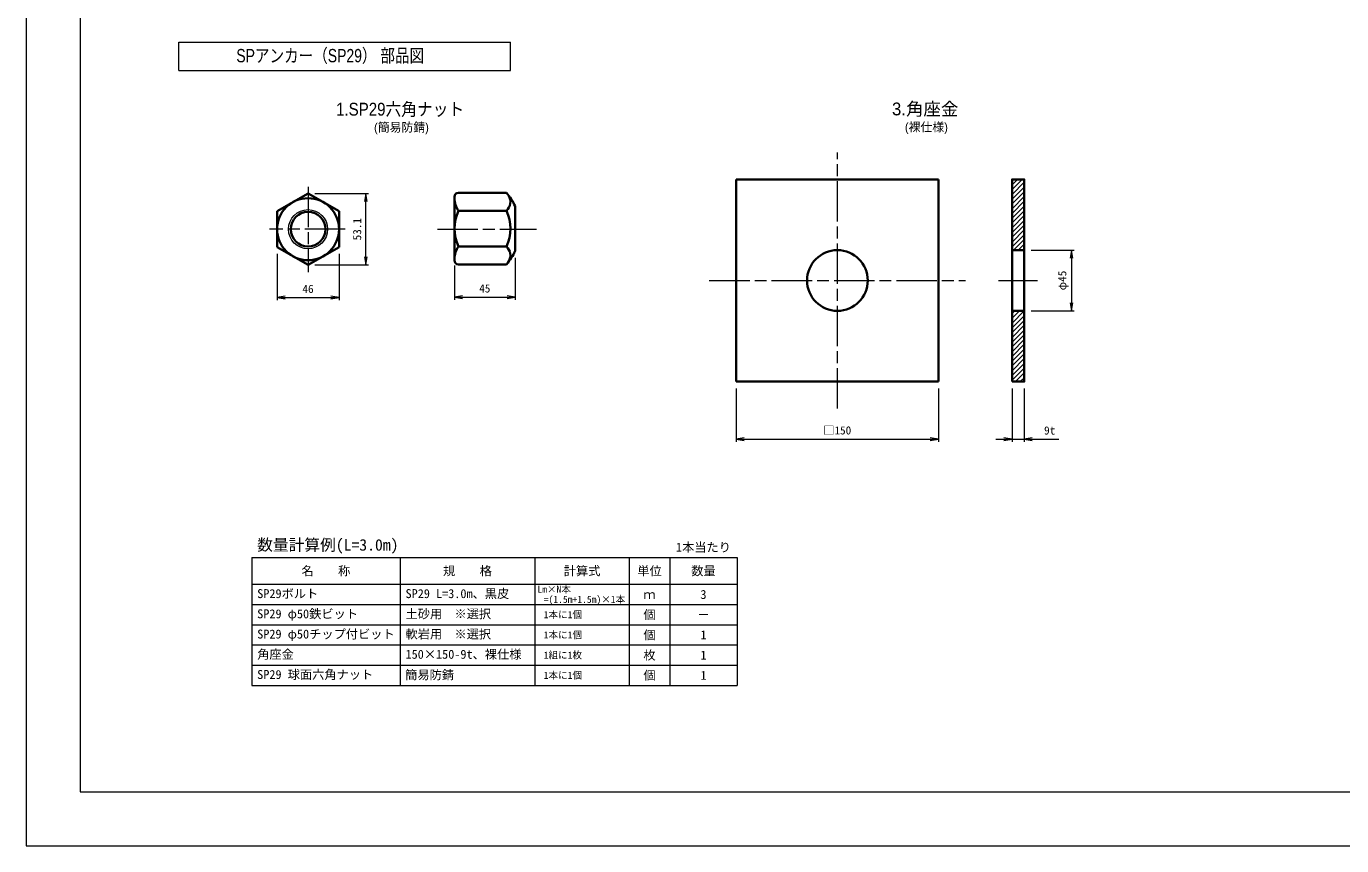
# Model space of a CAD drawing. Units: millimetres at full size, sheet at 1:2.5. Extents: x 4006 to 5686, y -945 to 258.
# Drawn here: x 4006 to 4981, y -930 to -322 of the extents above; entities that cross this region are included whole.
import ezdxf
from ezdxf.enums import TextEntityAlignment as Align

# ---------------------------------------------------------------- set-up
doc = ezdxf.new("R2010")
doc.units = ezdxf.units.MM
doc.header["$LTSCALE"] = 2.5
doc.linetypes.add('CHAIN', pattern=[18.5, 12, -1.5, 3.5, -1.5])
for name, color, linetype, lineweight in [('1外形線', 7, 'Continuous', 35), ('2細い実線', 3, 'Continuous', 20), ('4中心線', 1, 'CHAIN', 15), ('6寸法線', 4, 'Continuous', 13), ('7 枠・タイトル', 7, 'Continuous', 13), ('8 数量表', 7, 'Continuous', 13)]:
    doc.layers.add(name, color=color, linetype=linetype, lineweight=lineweight)
doc.styles.add('ＭＳ ゴシック', font='')
doc.styles.add('ＭＳ Ｐゴシック', font='')
doc.styles.get('ＭＳ ゴシック').set_extended_font_data('MS Gothic')
doc.styles.get('ＭＳ Ｐゴシック').set_extended_font_data('MS PGothic')
pattern_1 = [(45, (4158.894, -1420.689), (-1.76777, 1.76777), [])]

# ---------------------------------------------------------------- blocks, each defined once
blk = doc.blocks.new('open_arrow')
at = {"color": 0, "linetype": 'Continuous', "lineweight": -2}
blk.add_lwpolyline([(7.5, 1.25), (0, 0), (7.5, -1.25)], dxfattribs=at)

msp = doc.modelspace()

# ---------------------------------------------------------------- hatches: boundary and pattern name
at = {"layer": '2細い実線'}
h = msp.add_hatch(dxfattribs=at)
h.set_pattern_fill('USER', color=256, style=0, pattern_type=2)
h.set_pattern_definition(pattern_1)
h.paths.add_polyline_path([(4745.692, -435.788), (4736.692, -435.788), (4736.692, -488.288), (4745.692, -488.288)])
h = msp.add_hatch(dxfattribs=at)
h.set_pattern_fill('USER', color=256, style=0, pattern_type=2)
h.set_pattern_definition(pattern_1)
h.paths.add_polyline_path([(4745.692, -533.288), (4736.692, -533.288), (4736.692, -585.788), (4745.692, -585.788)])

# ---------------------------------------------------------------- linework, layer by layer
at = {"layer": '1外形線'}
for p, q in [((4682.172, -435.788), (4532.172, -435.788)), ((4532.172, -435.788), (4532.172, -585.788)), ((4682.172, -585.788), (4682.172, -435.788)), ((4191.648, -459.461), (4214.648, -446.182)), ((4214.648, -446.182), (4237.648, -459.461)), ((4326.227, -445.742), (4361.727, -445.742)), ((4323.227, -495.842), (4323.227, -448.742)), ((4368.227, -488.837), (4368.227, -455.748)), ((4191.648, -459.461), (4191.648, -486.003)), ((4237.648, -459.461), (4237.648, -486.003)), ((4326.227, -459.017), (4361.727, -459.017)), ((4191.648, -486.003), (4214.648, -499.282)), ((4214.648, -499.282), (4237.648, -486.003)), ((4326.227, -485.567), (4361.727, -485.567)), ((4736.692, -488.288), (4745.692, -488.288)), ((4326.227, -498.842), (4361.727, -498.842)), ((4736.692, -533.288), (4745.692, -533.288)), ((4532.172, -585.788), (4682.172, -585.788))]:
    msp.add_line(p, q, dxfattribs=at)
msp.add_lwpolyline([(4736.692, -585.788), (4745.692, -585.788), (4745.692, -435.788), (4736.692, -435.788)], close=True, dxfattribs=at)
for centre, radius in [((4214.648, -472.732), 22.993), ((4214.648, -472.732), 12.85), ((4607.172, -510.788), 22.5)]:
    msp.add_circle(centre, radius, dxfattribs=at)
for centre, radius, start, end in [((4326.227, -448.742), 3, 90, 180), ((4331.809, -472.292), 40, 24.43173, 41.58647), ((4355.865, -452.38), 8.855, 311.44966, 30.68165), ((4338.227, -450.017), 15, 180, 216.8699), ((4354.098, -472.292), 30.871, 154.53142, 205.46857), ((4333.856, -472.292), 30.871, 334.53143, 25.46857), ((4338.227, -494.567), 15, 143.1301, 180), ((4355.865, -492.205), 8.855, 329.31797, 48.55029), ((4326.227, -495.842), 3, 180, 270), ((4331.809, -472.292), 40, 318.41353, 335.56827)]:
    msp.add_arc(centre, radius, start, end, dxfattribs=at)
at = {"layer": '2細い実線'}
msp.add_circle((4214.648, -472.732), 14.5, dxfattribs=at)
at = {"layer": '4中心線'}
for p, q in [((4607.172, -605.788), (4607.172, -415.788)), ((4214.648, -441.275), (4214.648, -504.59)), ((4242.281, -472.732), (4186.18, -472.732)), ((4310.631, -472.732), (4384.075, -472.732)), ((4512.172, -510.788), (4702.172, -510.788)), ((4726.692, -510.788), (4755.692, -510.788))]:
    msp.add_line(p, q, dxfattribs=at)
at = {"layer": '6寸法線'}
for p, q in [((4219.728, -446.182), (4259.423, -446.182)), ((4257.423, -499.282), (4257.423, -446.182)), ((4191.648, -491.083), (4191.648, -525.404)), ((4237.648, -491.083), (4237.648, -525.404)), ((4368.227, -493.917), (4368.227, -525.056)), ((4750.772, -488.288), (4782.824, -488.288)), ((4780.824, -488.288), (4780.824, -533.288)), ((4219.728, -499.282), (4259.423, -499.282)), ((4323.227, -499.647), (4323.227, -525.056)), ((4191.648, -523.404), (4237.648, -523.404)), ((4323.227, -523.056), (4368.227, -523.056)), ((4750.772, -533.288), (4782.824, -533.288)), ((4532.101, -590.868), (4532.101, -630.421)), ((4682.101, -590.868), (4682.101, -630.421)), ((4736.692, -590.868), (4736.692, -630.421)), ((4745.692, -590.868), (4745.692, -630.421)), ((4532.101, -628.421), (4682.101, -628.421)), ((4724.692, -628.421), (4771.499, -628.421))]:
    msp.add_line(p, q, dxfattribs=at)
at = {"layer": '7 枠・タイトル'}
for p, q in [((4005.728, 257.966), (4005.728, -930.034)), ((4045.728, 217.966), (4045.728, -890.034)), ((4118.864, -354.908), (4118.864, -334.109)), ((4118.864, -334.109), (4364.793, -334.109)), ((4364.793, -354.908), (4364.793, -334.109)), ((4118.864, -354.908), (4364.793, -354.908)), ((4045.728, -890.034), (5645.728, -890.034)), ((4005.728, -930.034), (5685.728, -930.034))]:
    msp.add_line(p, q, dxfattribs=at)
at = {"layer": '8 数量表'}
for p, q in [((4172.87, -716.16), (4532.87, -716.16)), ((4172.87, -716.16), (4172.87, -811.16)), ((4282.87, -716.16), (4282.87, -811.16)), ((4382.87, -716.16), (4382.87, -811.16)), ((4452.87, -716.16), (4452.87, -811.16)), ((4482.87, -716.16), (4482.87, -811.16)), ((4532.87, -716.16), (4532.87, -811.16)), ((4172.87, -736.16), (4532.87, -736.16)), ((4172.87, -751.16), (4532.87, -751.16)), ((4172.87, -766.16), (4532.87, -766.16)), ((4172.87, -766.16), (4532.87, -766.16)), ((4172.87, -781.16), (4532.87, -781.16)), ((4172.87, -796.16), (4532.87, -796.16)), ((4172.87, -811.16), (4532.87, -811.16))]:
    msp.add_line(p, q, dxfattribs=at)

# ---------------------------------------------------------------- block references
at = {"layer": '6寸法線', "xscale": 0.8, "yscale": 0.8}
for p, rotation in [((4257.423, -446.182), 270), ((4257.423, -499.282), 90), ((4780.824, -488.288), 270), ((4237.648, -523.404), 180), ((4368.227, -523.056), 180), ((4780.824, -533.288), 90), ((4682.101, -628.421), 180), ((4736.692, -628.421), 180)]:
    msp.add_blockref('open_arrow', p, dxfattribs=dict(at, rotation=rotation))
for p in [(4191.648, -523.404), (4323.227, -523.056), (4532.101, -628.421), (4745.692, -628.421)]:
    msp.add_blockref('open_arrow', p, dxfattribs=at)

# ---------------------------------------------------------------- texts
at = {"layer": '6寸法線', "style": 'ＭＳ ゴシック'}
for s, p in [('53.1', (4251.023, -472.732)), ('φ45', (4773.904, -510.788))]:
    msp.add_text(s, height=6.076, rotation=90, dxfattribs=at).set_placement(p, align=Align.MIDDLE_CENTER)
for s, p in [('46', (4214.648, -517.004)), ('45', (4345.727, -516.656)), ('□150', (4607.101, -621.956)), ('9t', (4764.596, -622.021))]:
    msp.add_text(s, height=6.076, dxfattribs=at).set_placement(p, align=Align.MIDDLE_CENTER)
at = {"layer": '7 枠・タイトル', "style": 'ＭＳ Ｐゴシック', "width": 0.8}
msp.add_text('SPアンカー（SP29） 部品図', height=9.897, dxfattribs=at).set_placement((4161.47, -351.894), align=Align.BOTTOM_LEFT)
at = {"layer": '7 枠・タイトル', "style": 'ＭＳ Ｐゴシック', "width": 0.9}
msp.add_text('1.SP29六角ナット', height=9.501, dxfattribs=at).set_placement((4330.422, -383.715), align=Align.MIDDLE_RIGHT)
at = {"layer": '7 枠・タイトル', "style": 'ＭＳ Ｐゴシック'}
msp.add_text('3.角座金', height=9.501, dxfattribs=at).set_placement((4696.906, -383.531), align=Align.MIDDLE_RIGHT)
for s, p in [('(簡易防錆)', (4283.919, -397.185)), ('(裸仕様)', (4673.187, -397.002))]:
    msp.add_text(s, height=6.433, dxfattribs=at).set_placement(p, align=Align.MIDDLE_CENTER)
at = {"layer": '8 数量表', "style": 'ＭＳ ゴシック'}
for s, height, p in [('数量計算例(L=3.0m)', 8.545, (4176.942, -713.723)), ('SP29ボルト', 6.646, (4176.942, -748.359)), ('SP29 L=3.0m、黒皮', 6.646, (4286.942, -748.359)), ('SP29 φ50鉄ビット', 6.646, (4176.942, -763.359)), ('土砂用\u3000※選択', 6.646, (4286.942, -763.359)), ('SP29 φ50チップ付ビット', 6.646, (4176.942, -778.359)), ('軟岩用\u3000※選択', 6.646, (4286.942, -778.359)), ('角座金', 6.646, (4176.942, -793.359)), ('150×150-9t、裸仕様', 6.646, (4286.942, -793.359)), ('SP29 球面六角ナット', 6.646, (4176.942, -808.359)), ('簡易防錆', 6.646, (4286.651, -808.557))]:
    msp.add_text(s, height=height, dxfattribs=at).set_placement(p, align=Align.BOTTOM_LEFT)
for s, height, p in [('1本当たり', 6.646, (4507.87, -708.66)), ('名\u3000  称', 6.646, (4227.87, -726.16)), ('規\u3000\u3000格', 6.646, (4332.87, -726.16)), ('計算式', 6.646, (4417.87, -726.16)), ('単位', 6.646, (4467.87, -726.16)), ('数量', 6.646, (4507.87, -726.16)), ('3', 6.646, (4507.87, -743.66)), (' =(1.5m+1.5m)×1本', 5.222, (4417.87, -747.332)), ('ｍ', 6.646, (4467.87, -743.66)), ('個', 6.646, (4467.87, -758.66)), ('－', 6.646, (4507.87, -758.66)), ('個', 6.646, (4467.87, -773.66)), ('1', 6.646, (4507.87, -773.66)), ('枚', 6.646, (4467.87, -788.66)), ('1', 6.646, (4507.87, -788.66)), ('個', 6.646, (4467.87, -803.66)), ('1', 6.646, (4507.87, -803.66))]:
    msp.add_text(s, height=height, dxfattribs=at).set_placement(p, align=Align.MIDDLE_CENTER)
for s, p in [('Lm×N本', (4409.583, -739.832)), ('1本に1個', (4417.87, -758.66)), ('1本に1個', (4417.87, -773.66)), ('1組に1枚', (4417.87, -788.66)), ('1本に1個', (4417.87, -803.66))]:
    msp.add_text(s, height=5.222, dxfattribs=at).set_placement(p, align=Align.MIDDLE_RIGHT)

doc.saveas('drawing.dxf')
